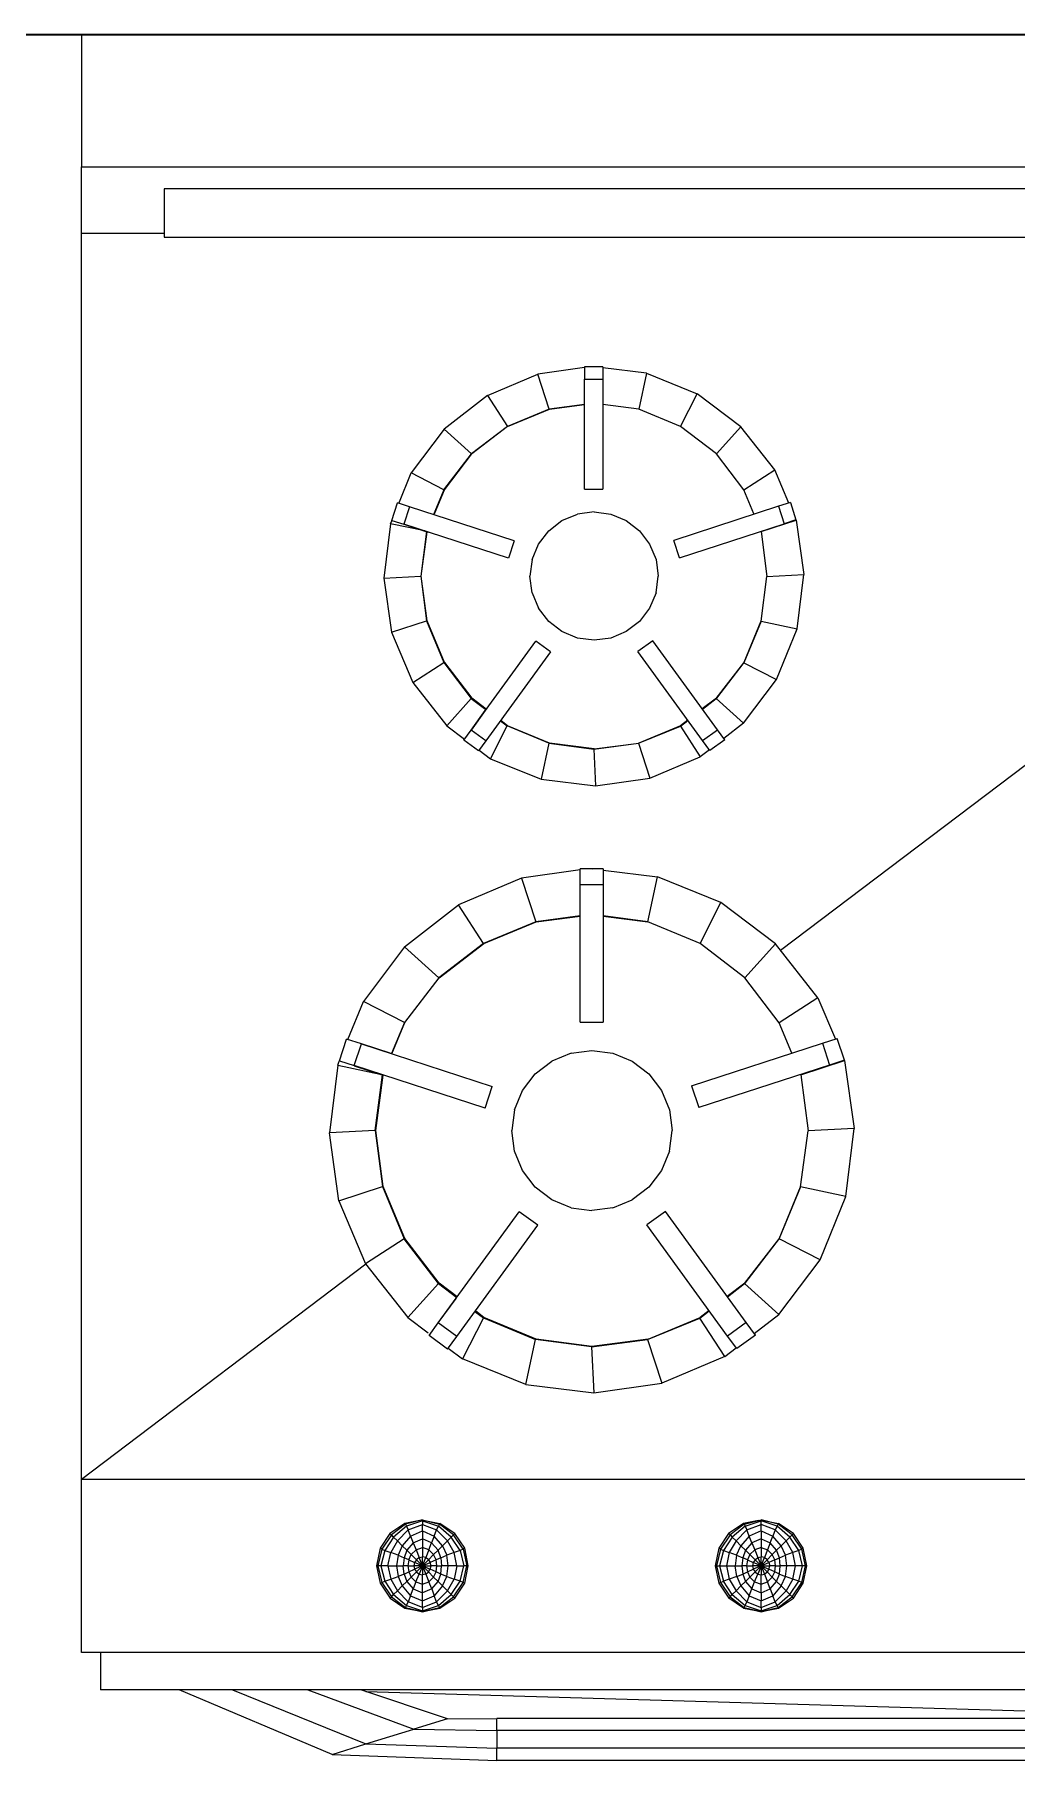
# Model space of a CAD drawing. Header units: metres. Extents: x -182 to 99, y 70 to 113.
# Drawn here: x -5.199 to -4.807, y 92.821 to 93.51 of the extents above; entities that cross this region are included whole.
import ezdxf

# ---------------------------------------------------------------- set-up
doc = ezdxf.new("R2010")
doc.units = ezdxf.units.M
doc.header["$LTSCALE"] = 0.01
for name, color, linetype, lineweight in [('A-EQPM', 6, 'Continuous', 9), ('A-WALL', 2, 'Continuous', 9), ('G-IMPT', 1, 'Continuous', 9)]:
    doc.layers.add(name, color=color, linetype=linetype, lineweight=lineweight)
doc.layers.get('0').off()
doc.layers.get('A-EQPM').off()

# ---------------------------------------------------------------- blocks, each defined once
blk = doc.blocks.new('Range14 - 11ZRNG14_dwg-397001-Nivel 4')
at = {"layer": 'G-IMPT'}
for p, q in [((0.05291, 0), (0.05291, 0.762)), ((0.05291, 0), (0.05291, 0.762)), ((0.57714, 0), (0.57714, 0.762)), ((0.57714, 0), (0.57714, 0.762)), ((0.57714, 0), (0.57714, 0.762)), ((0.57714, 0), (0.57714, 0.762)), ((0.57714, 0), (0.57714, 0.762)), ((0.64639, 0.762), (0.64639, 0)), ((0.66132, 0.75444), (0.66132, 0.00762)), ((0.06169, 0.72896), (0.06169, 0.03304)), ((0.08095, 0.03304), (0.08095, 0.72896)), ((0.67269, 0.59616), (0.67269, 0.16584)), ((0.6776, 0.59616), (0.6776, 0.16584)), ((0.68458, 0.59616), (0.68458, 0.16584)), ((0.68952, 0.59616), (0.68952, 0.16584)), ((0.36578, 0.27906), (0.23261, 0.45488)), ((0.36578, 0.27906), (0.23261, 0.45488)), ((0.66198, 0.1135), (0.66983, 0.38115)), ((0.40977, 0.30453), (0.40109, 0.30169)), ((0.40977, 0.30453), (0.41172, 0.29858)), ((0.40993, 0.30456), (0.43699, 0.3084)), ((0.41559, 0.28709), (0.40993, 0.30456)), ((0.46415, 0.30507), (0.43699, 0.3084)), ((0.43699, 0.3084), (0.43797, 0.29002)), ((0.46415, 0.30507), (0.46031, 0.28706)), ((0.48948, 0.2948), (0.46415, 0.30507)), ((0.38478, 0.29389), (0.40134, 0.30091)), ((0.40301, 0.29578), (0.40109, 0.30169)), ((0.40301, 0.29578), (0.41172, 0.29858)), ((0.41172, 0.29858), (0.42867, 0.24637)), ((0.38478, 0.29389), (0.36323, 0.27706)), ((0.38478, 0.29389), (0.39478, 0.2785)), ((0.41998, 0.24354), (0.40301, 0.29578)), ((0.41559, 0.28709), (0.43797, 0.29002)), ((0.46031, 0.28706), (0.43797, 0.29002)), ((0.48948, 0.2948), (0.48116, 0.27847)), ((0.51133, 0.27834), (0.48948, 0.2948)), ((0.18696, 0.28295), (0.19391, 0.2852)), ((0.18696, 0.28295), (0.18849, 0.27822)), ((0.19391, 0.2852), (0.19547, 0.28045)), ((0.19404, 0.28523), (0.21568, 0.28831)), ((0.19855, 0.27127), (0.19404, 0.28523)), ((0.23741, 0.28566), (0.21568, 0.28831)), ((0.21647, 0.27359), (0.21568, 0.28831)), ((0.23433, 0.27124), (0.23741, 0.28566)), ((0.25768, 0.27743), (0.23741, 0.28566)), ((0.40698, 0.28354), (0.39478, 0.2785)), ((0.46031, 0.28707), (0.48097, 0.27847)), ((0.48116, 0.27847), (0.46031, 0.28706)), ((0.59881, 0.28417), (0.59485, 0.27825)), ((0.59939, 0.28362), (0.59515, 0.27804)), ((0.60027, 0.28273), (0.59585, 0.27764)), ((0.60475, 0.28813), (0.59881, 0.28417)), ((0.59939, 0.28362), (0.59881, 0.28417)), ((0.60509, 0.28749), (0.59939, 0.28362)), ((0.59939, 0.28362), (0.60027, 0.28273)), ((0.60558, 0.2863), (0.60027, 0.28273)), ((0.60027, 0.28273), (0.6018, 0.28124)), ((0.60646, 0.28392), (0.6018, 0.28124)), ((0.61176, 0.28953), (0.60475, 0.28813)), ((0.60475, 0.28813), (0.60509, 0.28749)), ((0.61176, 0.28901), (0.60509, 0.28749)), ((0.60509, 0.28749), (0.60558, 0.2863)), ((0.61176, 0.28782), (0.60558, 0.2863)), ((0.60558, 0.2863), (0.60646, 0.28392)), ((0.61176, 0.28502), (0.60646, 0.28392)), ((0.60646, 0.28392), (0.60753, 0.281)), ((0.61874, 0.28813), (0.61176, 0.28953)), ((0.61176, 0.28901), (0.61176, 0.28953)), ((0.61844, 0.28749), (0.61176, 0.28901)), ((0.61176, 0.28901), (0.61176, 0.28782)), ((0.61795, 0.2863), (0.61176, 0.28782)), ((0.61176, 0.28782), (0.61176, 0.28502)), ((0.61704, 0.28392), (0.61176, 0.28502)), ((0.61176, 0.28502), (0.61176, 0.28157)), ((0.61704, 0.28392), (0.616, 0.28096)), ((0.61795, 0.2863), (0.61704, 0.28392)), ((0.61704, 0.28392), (0.62173, 0.28124)), ((0.61844, 0.28749), (0.61795, 0.2863)), ((0.62326, 0.28273), (0.61795, 0.2863)), ((0.61874, 0.28813), (0.61844, 0.28749)), ((0.62411, 0.28362), (0.61844, 0.28749)), ((0.62469, 0.2842), (0.61874, 0.28813)), ((0.62326, 0.28273), (0.62173, 0.28124)), ((0.62411, 0.28362), (0.62326, 0.28273)), ((0.62767, 0.27764), (0.62326, 0.28273)), ((0.62469, 0.2842), (0.62411, 0.28362)), ((0.62835, 0.27804), (0.62411, 0.28362)), ((0.62865, 0.27825), (0.62469, 0.2842)), ((0.17392, 0.2767), (0.15667, 0.26323)), ((0.18717, 0.28232), (0.17392, 0.2767)), ((0.1819, 0.26438), (0.17392, 0.2767)), ((0.18849, 0.27822), (0.19547, 0.28045)), ((0.18849, 0.27822), (0.20208, 0.2364)), ((0.20903, 0.23869), (0.19547, 0.28045)), ((0.251, 0.26435), (0.25768, 0.27743)), ((0.27514, 0.26426), (0.25768, 0.27743)), ((0.36323, 0.27706), (0.34677, 0.25521)), ((0.37685, 0.26478), (0.36323, 0.27706)), ((0.39478, 0.2785), (0.37685, 0.26478)), ((0.48097, 0.27847), (0.49884, 0.26478)), ((0.49902, 0.26469), (0.48116, 0.27847)), ((0.51133, 0.27834), (0.49902, 0.26469)), ((0.51899, 0.26853), (0.51133, 0.27834)), ((0.59515, 0.27804), (0.59342, 0.27127)), ((0.59367, 0.27228), (0.59485, 0.27825)), ((0.59585, 0.27764), (0.59381, 0.27127)), ((0.59515, 0.27804), (0.59485, 0.27825)), ((0.59515, 0.27804), (0.59585, 0.27764)), ((0.59741, 0.27691), (0.59518, 0.27124)), ((0.59585, 0.27764), (0.59741, 0.27691)), ((0.6018, 0.28124), (0.59741, 0.27691)), ((0.59741, 0.27691), (0.59985, 0.27597)), ((0.5978, 0.27124), (0.59985, 0.27597)), ((0.60372, 0.27929), (0.59985, 0.27597)), ((0.60256, 0.27493), (0.59985, 0.27597)), ((0.6018, 0.28124), (0.60372, 0.27929)), ((0.60555, 0.27749), (0.60256, 0.27493)), ((0.60753, 0.281), (0.60372, 0.27929)), ((0.60555, 0.27749), (0.60372, 0.27929)), ((0.6085, 0.27859), (0.60555, 0.27749)), ((0.60555, 0.27749), (0.60728, 0.27572)), ((0.60942, 0.27673), (0.60728, 0.27572)), ((0.61176, 0.28157), (0.60753, 0.281)), ((0.6085, 0.27859), (0.60753, 0.281)), ((0.61176, 0.27889), (0.6085, 0.27859)), ((0.60942, 0.27673), (0.6085, 0.27859)), ((0.61176, 0.27706), (0.60942, 0.27673)), ((0.60942, 0.27673), (0.61045, 0.27441)), ((0.616, 0.28096), (0.61176, 0.28157)), ((0.61176, 0.28157), (0.61176, 0.27889)), ((0.61503, 0.27859), (0.61176, 0.27889)), ((0.61176, 0.27706), (0.61176, 0.27889)), ((0.61411, 0.27673), (0.61176, 0.27706)), ((0.61176, 0.27706), (0.61176, 0.27472)), ((0.61411, 0.27673), (0.61307, 0.27441)), ((0.61503, 0.27859), (0.61411, 0.27673)), ((0.61624, 0.27572), (0.61411, 0.27673)), ((0.61503, 0.27859), (0.616, 0.28096)), ((0.61798, 0.27749), (0.61503, 0.27859)), ((0.61981, 0.27929), (0.616, 0.28096)), ((0.61798, 0.27749), (0.61624, 0.27572)), ((0.61981, 0.27929), (0.61798, 0.27749)), ((0.621, 0.27496), (0.61798, 0.27749)), ((0.61981, 0.27929), (0.62173, 0.28124)), ((0.61981, 0.27929), (0.62371, 0.276)), ((0.621, 0.27496), (0.62371, 0.276)), ((0.62615, 0.27694), (0.62173, 0.28124)), ((0.62615, 0.27694), (0.62371, 0.276)), ((0.62572, 0.27124), (0.62371, 0.276)), ((0.62767, 0.27764), (0.62615, 0.27694)), ((0.62835, 0.27124), (0.62615, 0.27694)), ((0.62835, 0.27804), (0.62767, 0.27764)), ((0.62972, 0.27127), (0.62767, 0.27764)), ((0.62835, 0.27804), (0.62865, 0.27825)), ((0.63011, 0.27127), (0.62835, 0.27804)), ((0.63005, 0.27127), (0.62835, 0.27804)), ((0.63005, 0.27127), (0.62865, 0.27825)), ((0.19855, 0.27127), (0.21647, 0.27359)), ((0.23433, 0.27124), (0.21647, 0.27359)), ((0.23433, 0.27124), (0.251, 0.26435)), ((0.23433, 0.27123), (0.25085, 0.26435)), ((0.51962, 0.26899), (0.51456, 0.26533)), ((0.51962, 0.26899), (0.52499, 0.26158)), ((0.59515, 0.26447), (0.59342, 0.27127)), ((0.59342, 0.27127), (0.59381, 0.27127)), ((0.59368, 0.27026), (0.59485, 0.26426)), ((0.59585, 0.26487), (0.59381, 0.27127)), ((0.59518, 0.27124), (0.59381, 0.27127)), ((0.5978, 0.27124), (0.59518, 0.27124)), ((0.59741, 0.2656), (0.59518, 0.27124)), ((0.5978, 0.27124), (0.601, 0.27127)), ((0.5978, 0.27124), (0.59985, 0.26655)), ((0.601, 0.27127), (0.60256, 0.27493)), ((0.601, 0.27127), (0.60448, 0.27127)), ((0.601, 0.27127), (0.60256, 0.26758)), ((0.60256, 0.27493), (0.60539, 0.2738)), ((0.60448, 0.27127), (0.60539, 0.2738)), ((0.60448, 0.27127), (0.60539, 0.26871)), ((0.60448, 0.27127), (0.60811, 0.27127)), ((0.60728, 0.27572), (0.60539, 0.2738)), ((0.60539, 0.2738), (0.60847, 0.27258)), ((0.60539, 0.26871), (0.60847, 0.26993)), ((0.60728, 0.27572), (0.60936, 0.27365)), ((0.60847, 0.27258), (0.60811, 0.27127)), ((0.60847, 0.26993), (0.60811, 0.27127)), ((0.61176, 0.27127), (0.60811, 0.27127)), ((0.60936, 0.27365), (0.60847, 0.27258)), ((0.61176, 0.27127), (0.60847, 0.27258)), ((0.60847, 0.26993), (0.61176, 0.27127)), ((0.60936, 0.26886), (0.60847, 0.26993)), ((0.61045, 0.27441), (0.60936, 0.27365)), ((0.61176, 0.27127), (0.60936, 0.27365)), ((0.60936, 0.26886), (0.61176, 0.27127)), ((0.61045, 0.27441), (0.61176, 0.27472)), ((0.61176, 0.27127), (0.61045, 0.27441)), ((0.61176, 0.27127), (0.61045, 0.2681)), ((0.61176, 0.27127), (0.61176, 0.27472)), ((0.61307, 0.27441), (0.61176, 0.27472)), ((0.61176, 0.27127), (0.61307, 0.27441)), ((0.61176, 0.27127), (0.61417, 0.27365)), ((0.61176, 0.27127), (0.61506, 0.27258)), ((0.61176, 0.27127), (0.61176, 0.2678)), ((0.61176, 0.27127), (0.61307, 0.2681)), ((0.61176, 0.27127), (0.61417, 0.26886)), ((0.61176, 0.27127), (0.61506, 0.26993)), ((0.61176, 0.27127), (0.61542, 0.27127)), ((0.61307, 0.27441), (0.61417, 0.27365)), ((0.61624, 0.27572), (0.61417, 0.27365)), ((0.61506, 0.27258), (0.61417, 0.27365)), ((0.61417, 0.26886), (0.61506, 0.26993)), ((0.61506, 0.27258), (0.61816, 0.27383)), ((0.61542, 0.27127), (0.61506, 0.27258)), ((0.61506, 0.26993), (0.61542, 0.27127)), ((0.61816, 0.26868), (0.61506, 0.26993)), ((0.61905, 0.27127), (0.61542, 0.27127)), ((0.61816, 0.27383), (0.61624, 0.27572)), ((0.621, 0.27496), (0.61816, 0.27383)), ((0.61905, 0.27127), (0.61816, 0.27383)), ((0.61816, 0.26868), (0.61905, 0.27127)), ((0.62252, 0.27127), (0.61905, 0.27127)), ((0.62252, 0.27127), (0.621, 0.27496)), ((0.621, 0.26755), (0.62252, 0.27127)), ((0.62252, 0.27127), (0.62572, 0.27124)), ((0.62371, 0.26652), (0.62572, 0.27124)), ((0.62835, 0.27124), (0.62572, 0.27124)), ((0.62615, 0.26557), (0.62835, 0.27124)), ((0.62767, 0.26487), (0.62972, 0.27127)), ((0.62835, 0.27124), (0.62972, 0.27127)), ((0.62838, 0.26451), (0.63011, 0.27127)), ((0.62838, 0.26451), (0.63005, 0.27127)), ((0.62865, 0.26429), (0.63005, 0.27127)), ((0.63011, 0.27127), (0.62972, 0.27127)), ((0.63011, 0.27127), (0.63005, 0.27127)), ((0.15667, 0.26323), (0.1435, 0.24576)), ((0.15667, 0.26323), (0.16758, 0.25341)), ((0.1819, 0.26438), (0.16758, 0.25341)), ((0.1915, 0.26835), (0.1819, 0.26438)), ((0.25085, 0.26435), (0.26515, 0.25341)), ((0.2653, 0.25335), (0.251, 0.26435)), ((0.27514, 0.26426), (0.2653, 0.25335)), ((0.27514, 0.26426), (0.28128, 0.2564)), ((0.37685, 0.26478), (0.36314, 0.24689)), ((0.51456, 0.26533), (0.47015, 0.23305)), ((0.49884, 0.26478), (0.50419, 0.25779)), ((0.50428, 0.25785), (0.49902, 0.26469)), ((0.51456, 0.26533), (0.51996, 0.25792)), ((0.59515, 0.26447), (0.59485, 0.26426)), ((0.59485, 0.26426), (0.59884, 0.25832)), ((0.59515, 0.26447), (0.59585, 0.26487)), ((0.59515, 0.26447), (0.59942, 0.2589)), ((0.59585, 0.26487), (0.59741, 0.2656)), ((0.59585, 0.26487), (0.60027, 0.25978)), ((0.59985, 0.26655), (0.59741, 0.2656)), ((0.59741, 0.2656), (0.6018, 0.26127)), ((0.60256, 0.26758), (0.59985, 0.26655)), ((0.59985, 0.26655), (0.60372, 0.26323)), ((0.6018, 0.26127), (0.60372, 0.26323)), ((0.60256, 0.26758), (0.60539, 0.26871)), ((0.60256, 0.26758), (0.60555, 0.26502)), ((0.60372, 0.26323), (0.60555, 0.26502)), ((0.60753, 0.26152), (0.60372, 0.26323)), ((0.60728, 0.26679), (0.60539, 0.26871)), ((0.60728, 0.26679), (0.60555, 0.26502)), ((0.60555, 0.26502), (0.6085, 0.26393)), ((0.60728, 0.26679), (0.60936, 0.26886)), ((0.60728, 0.26679), (0.60942, 0.26579)), ((0.60753, 0.26152), (0.6085, 0.26393)), ((0.60942, 0.26579), (0.6085, 0.26393)), ((0.6085, 0.26393), (0.61176, 0.26362)), ((0.60936, 0.26886), (0.61045, 0.2681)), ((0.60942, 0.26579), (0.61045, 0.2681)), ((0.60942, 0.26579), (0.61176, 0.26545)), ((0.61045, 0.2681), (0.61176, 0.2678)), ((0.61176, 0.2678), (0.61307, 0.2681)), ((0.61176, 0.26545), (0.61176, 0.2678)), ((0.61176, 0.26545), (0.61411, 0.26579)), ((0.61176, 0.26545), (0.61176, 0.26362)), ((0.61176, 0.26362), (0.61503, 0.26393)), ((0.61176, 0.26094), (0.61176, 0.26362)), ((0.61307, 0.2681), (0.61417, 0.26886)), ((0.61411, 0.26579), (0.61307, 0.2681)), ((0.61411, 0.26579), (0.61624, 0.26679)), ((0.61503, 0.26393), (0.61411, 0.26579)), ((0.61624, 0.26679), (0.61417, 0.26886)), ((0.61503, 0.26393), (0.61798, 0.26502)), ((0.616, 0.26155), (0.61503, 0.26393)), ((0.616, 0.26155), (0.61981, 0.26323)), ((0.61624, 0.26679), (0.61816, 0.26868)), ((0.61624, 0.26679), (0.61798, 0.26502)), ((0.61798, 0.26502), (0.621, 0.26755)), ((0.61981, 0.26323), (0.61798, 0.26502)), ((0.621, 0.26755), (0.61816, 0.26868)), ((0.61981, 0.26323), (0.62371, 0.26652)), ((0.61981, 0.26323), (0.62173, 0.26127)), ((0.62371, 0.26652), (0.621, 0.26755)), ((0.62173, 0.26127), (0.62615, 0.26557)), ((0.62326, 0.25978), (0.62767, 0.26487)), ((0.62371, 0.26652), (0.62615, 0.26557)), ((0.62414, 0.2589), (0.62838, 0.26451)), ((0.62865, 0.26429), (0.62472, 0.25835)), ((0.62767, 0.26487), (0.62615, 0.26557)), ((0.62838, 0.26451), (0.62767, 0.26487)), ((0.62865, 0.26429), (0.62838, 0.26451)), ((0.28179, 0.25676), (0.27773, 0.25384)), ((0.28179, 0.25676), (0.28609, 0.25085)), ((0.34677, 0.25521), (0.33653, 0.22988)), ((0.36314, 0.24689), (0.34677, 0.25521)), ((0.51996, 0.25792), (0.47552, 0.22564)), ((0.52816, 0.25679), (0.51277, 0.24683)), ((0.52499, 0.26158), (0.51996, 0.25792)), ((0.52816, 0.25679), (0.52463, 0.26132)), ((0.52816, 0.25679), (0.53883, 0.23162)), ((0.59942, 0.2589), (0.59884, 0.25832)), ((0.59884, 0.25832), (0.60475, 0.25436)), ((0.59942, 0.2589), (0.60027, 0.25978)), ((0.59942, 0.2589), (0.60509, 0.25503)), ((0.6018, 0.26127), (0.60027, 0.25978)), ((0.60027, 0.25978), (0.60558, 0.25621)), ((0.6018, 0.26127), (0.60646, 0.25859)), ((0.60509, 0.25503), (0.60558, 0.25621)), ((0.60558, 0.25621), (0.60646, 0.25859)), ((0.60558, 0.25621), (0.61176, 0.25469)), ((0.60753, 0.26152), (0.60646, 0.25859)), ((0.60646, 0.25859), (0.61176, 0.2575)), ((0.60753, 0.26152), (0.61176, 0.26094)), ((0.616, 0.26155), (0.61176, 0.26094)), ((0.61176, 0.2575), (0.61176, 0.26094)), ((0.61176, 0.2575), (0.61704, 0.25859)), ((0.61176, 0.25469), (0.61176, 0.2575)), ((0.61176, 0.25469), (0.61795, 0.25621)), ((0.616, 0.26155), (0.61704, 0.25859)), ((0.61704, 0.25859), (0.62173, 0.26127)), ((0.61704, 0.25859), (0.61795, 0.25621)), ((0.62326, 0.25978), (0.61795, 0.25621)), ((0.61844, 0.25503), (0.61795, 0.25621)), ((0.61844, 0.25503), (0.62414, 0.2589)), ((0.61874, 0.25439), (0.62472, 0.25835)), ((0.62326, 0.25978), (0.62173, 0.26127)), ((0.62414, 0.2589), (0.62326, 0.25978)), ((0.62414, 0.2589), (0.62472, 0.25835)), ((0.16758, 0.25341), (0.15661, 0.23909)), ((0.27773, 0.25384), (0.24219, 0.22802)), ((0.26515, 0.25341), (0.26944, 0.24781)), ((0.26952, 0.24787), (0.2653, 0.25335)), ((0.28206, 0.24792), (0.27773, 0.25384)), ((0.28609, 0.25085), (0.28206, 0.24792)), ((0.28579, 0.25063), (0.28862, 0.24701)), ((0.50977, 0.25052), (0.51255, 0.24689)), ((0.51277, 0.24683), (0.50987, 0.25059)), ((0.60509, 0.25503), (0.60475, 0.25436)), ((0.60475, 0.25436), (0.61176, 0.25298)), ((0.60509, 0.25503), (0.61176, 0.2535)), ((0.61176, 0.2535), (0.61844, 0.25503)), ((0.61176, 0.2535), (0.61176, 0.25469)), ((0.61176, 0.25298), (0.61874, 0.25439)), ((0.61176, 0.2535), (0.61176, 0.25298)), ((0.61844, 0.25503), (0.61874, 0.25439)), ((0.1353, 0.22549), (0.1435, 0.24576)), ((0.15661, 0.23909), (0.1435, 0.24576)), ((0.28206, 0.24792), (0.24649, 0.22211)), ((0.27389, 0.24199), (0.27612, 0.23909)), ((0.2763, 0.23905), (0.27399, 0.24206)), ((0.2763, 0.23905), (0.28862, 0.24701)), ((0.29715, 0.22689), (0.28862, 0.24701)), ((0.36314, 0.24689), (0.35448, 0.22604)), ((0.41998, 0.24354), (0.42867, 0.24637)), ((0.52118, 0.22613), (0.51255, 0.24689)), ((0.52136, 0.22595), (0.51277, 0.24683)), ((0.15661, 0.23909), (0.14966, 0.22241)), ((0.20903, 0.23869), (0.20208, 0.2364)), ((0.27612, 0.23909), (0.28304, 0.2225)), ((0.28316, 0.22235), (0.2763, 0.23905)), ((0.42184, 0.2315), (0.42959, 0.23467)), ((0.42959, 0.23467), (0.43785, 0.23576)), ((0.44614, 0.23467), (0.43785, 0.23576)), ((0.44614, 0.23467), (0.45385, 0.2315)), ((0.20355, 0.22677), (0.20976, 0.22933)), ((0.20976, 0.22933), (0.21635, 0.23018)), ((0.22299, 0.22933), (0.21635, 0.23018)), ((0.22299, 0.22933), (0.22915, 0.22677)), ((0.24219, 0.22802), (0.24649, 0.22211)), ((0.33388, 0.20821), (0.33653, 0.22988)), ((0.35448, 0.22604), (0.33653, 0.22988)), ((0.41523, 0.22641), (0.42184, 0.2315)), ((0.45385, 0.2315), (0.46049, 0.22641)), ((0.47015, 0.23305), (0.47552, 0.22564)), ((0.52136, 0.22595), (0.53883, 0.23162)), ((0.54264, 0.20455), (0.53883, 0.23162)), ((0.1353, 0.22549), (0.13318, 0.20815)), ((0.1353, 0.22549), (0.14966, 0.22241)), ((0.14966, 0.22241), (0.14778, 0.20815)), ((0.19419, 0.21741), (0.19827, 0.22272)), ((0.19827, 0.22272), (0.20355, 0.22677)), ((0.22915, 0.22677), (0.23448, 0.22272)), ((0.23448, 0.22272), (0.23854, 0.21741)), ((0.28535, 0.20458), (0.28304, 0.2225)), ((0.28316, 0.22235), (0.29715, 0.22689)), ((0.28551, 0.20446), (0.28316, 0.22235)), ((0.3002, 0.20522), (0.29715, 0.22689)), ((0.35448, 0.22604), (0.35212, 0.20821)), ((0.35217, 0.20821), (0.35453, 0.22604)), ((0.41014, 0.21979), (0.41523, 0.22641)), ((0.46049, 0.22641), (0.46558, 0.21979)), ((0.52118, 0.22613), (0.5241, 0.20376)), ((0.52429, 0.20361), (0.52136, 0.22595)), ((0.19163, 0.21123), (0.19419, 0.21741)), ((0.23854, 0.21741), (0.2411, 0.21123)), ((0.40694, 0.21205), (0.41014, 0.21979)), ((0.46878, 0.21205), (0.46558, 0.21979)), ((0.13277, 0.20815), (0.13277, 0.20083)), ((0.13277, 0.20815), (0.13774, 0.20815)), ((0.13774, 0.20815), (0.18169, 0.20815)), ((0.13774, 0.20083), (0.13774, 0.20815)), ((0.18169, 0.20083), (0.18169, 0.20815)), ((0.19074, 0.20458), (0.19163, 0.21123)), ((0.2411, 0.21123), (0.24195, 0.20458)), ((0.33336, 0.20821), (0.33958, 0.20821)), ((0.33336, 0.20821), (0.33336, 0.19906)), ((0.33958, 0.20821), (0.3945, 0.20821)), ((0.33958, 0.19906), (0.33958, 0.20821)), ((0.3945, 0.19906), (0.3945, 0.20821)), ((0.40584, 0.20376), (0.40694, 0.21205)), ((0.46878, 0.21205), (0.46985, 0.20376)), ((0.13277, 0.20083), (0.13774, 0.20083)), ((0.13306, 0.20083), (0.13567, 0.18212)), ((0.18169, 0.20083), (0.13774, 0.20083)), ((0.1478, 0.20083), (0.14966, 0.18666)), ((0.14972, 0.18675), (0.14784, 0.20083)), ((0.19074, 0.20458), (0.19163, 0.198)), ((0.24195, 0.20458), (0.2411, 0.198)), ((0.28535, 0.20458), (0.28304, 0.18675)), ((0.28316, 0.18657), (0.28551, 0.20446)), ((0.28551, 0.20446), (0.3002, 0.20522)), ((0.29755, 0.18352), (0.3002, 0.20522)), ((0.33321, 0.20272), (0.33336, 0.20397)), ((0.40694, 0.1955), (0.40584, 0.20376)), ((0.46878, 0.1955), (0.46985, 0.20376)), ((0.5241, 0.20376), (0.52118, 0.18145)), ((0.52429, 0.20361), (0.52133, 0.18123)), ((0.52429, 0.20361), (0.54264, 0.20455)), ((0.53931, 0.17742), (0.54264, 0.20455)), ((0.19419, 0.19178), (0.19163, 0.198)), ((0.2411, 0.198), (0.23854, 0.19178)), ((0.33958, 0.19906), (0.33336, 0.19906)), ((0.33372, 0.19906), (0.33699, 0.17566)), ((0.3945, 0.19906), (0.33958, 0.19906)), ((0.35213, 0.19906), (0.35445, 0.18136)), ((0.35454, 0.18145), (0.35221, 0.19906)), ((0.40694, 0.1955), (0.41014, 0.18776)), ((0.46878, 0.1955), (0.46558, 0.18776)), ((0.14966, 0.18666), (0.13567, 0.18212)), ((0.14966, 0.18666), (0.15655, 0.16999)), ((0.15661, 0.17008), (0.14972, 0.18675)), ((0.19827, 0.18651), (0.19419, 0.19178)), ((0.20355, 0.18242), (0.19827, 0.18651)), ((0.23448, 0.18651), (0.22915, 0.18242)), ((0.23854, 0.19178), (0.23448, 0.18651)), ((0.24661, 0.18727), (0.24232, 0.18136)), ((0.24661, 0.18727), (0.28218, 0.16142)), ((0.28304, 0.18675), (0.27612, 0.17008)), ((0.28316, 0.18657), (0.27624, 0.16996)), ((0.28316, 0.18657), (0.29755, 0.18352)), ((0.41523, 0.18114), (0.41014, 0.18776)), ((0.46558, 0.18776), (0.46049, 0.18114)), ((0.14423, 0.162), (0.13567, 0.18212)), ((0.20976, 0.17986), (0.20355, 0.18242)), ((0.20976, 0.17986), (0.21635, 0.17898)), ((0.22299, 0.17986), (0.21635, 0.17898)), ((0.22299, 0.17986), (0.22915, 0.18242)), ((0.27786, 0.15554), (0.24232, 0.18136)), ((0.28935, 0.16325), (0.29755, 0.18352)), ((0.33699, 0.17566), (0.35445, 0.18136)), ((0.35445, 0.18136), (0.36308, 0.16051)), ((0.36314, 0.16063), (0.35454, 0.18145)), ((0.42184, 0.17605), (0.41523, 0.18114)), ((0.46049, 0.18114), (0.45385, 0.17605)), ((0.47567, 0.18209), (0.47031, 0.17471)), ((0.52011, 0.14981), (0.47567, 0.18209)), ((0.52118, 0.18145), (0.51255, 0.16063)), ((0.5127, 0.16045), (0.52133, 0.18123)), ((0.53931, 0.17742), (0.52133, 0.18123)), ((0.20227, 0.17273), (0.18867, 0.13094)), ((0.20227, 0.17273), (0.20921, 0.17047)), ((0.33699, 0.17566), (0.34769, 0.15051)), ((0.42959, 0.17285), (0.42184, 0.17605)), ((0.42959, 0.17285), (0.43785, 0.17175)), ((0.44614, 0.17285), (0.43785, 0.17175)), ((0.45385, 0.17605), (0.44614, 0.17285)), ((0.51472, 0.14243), (0.47031, 0.17471)), ((0.53931, 0.17742), (0.52907, 0.15206)), ((0.14423, 0.162), (0.15655, 0.16999)), ((0.15655, 0.16999), (0.16752, 0.15566)), ((0.15661, 0.17008), (0.16758, 0.15581)), ((0.20921, 0.17047), (0.19562, 0.12869)), ((0.27612, 0.17008), (0.27402, 0.16735)), ((0.27417, 0.16725), (0.27624, 0.16996)), ((0.28935, 0.16325), (0.27624, 0.16996)), ((0.67285, 0.14615), (0.67269, 0.16584)), ((0.6776, 0.16584), (0.67269, 0.16584)), ((0.67702, 0.13262), (0.6776, 0.16584)), ((0.6776, 0.16584), (0.68458, 0.16584)), ((0.68293, 0.11351), (0.68458, 0.16584)), ((0.68952, 0.16584), (0.68458, 0.16584)), ((0.68711, 0.1), (0.68952, 0.16584)), ((0.14423, 0.162), (0.1577, 0.14475)), ((0.26955, 0.16154), (0.26515, 0.15581)), ((0.26524, 0.1556), (0.26971, 0.16143)), ((0.27005, 0.16118), (0.27786, 0.15552)), ((0.27786, 0.15552), (0.27005, 0.16118)), ((0.27786, 0.15554), (0.27005, 0.16118)), ((0.28218, 0.16142), (0.27786, 0.15554)), ((0.28218, 0.16142), (0.28621, 0.1585)), ((0.28592, 0.15871), (0.28935, 0.16325)), ((0.36308, 0.16051), (0.34769, 0.15051)), ((0.36308, 0.16051), (0.37679, 0.14259)), ((0.37685, 0.14277), (0.36314, 0.16063)), ((0.40325, 0.11171), (0.42023, 0.16392)), ((0.42891, 0.16112), (0.41194, 0.10887)), ((0.42891, 0.16112), (0.42023, 0.16392)), ((0.51255, 0.16063), (0.50992, 0.15721)), ((0.51011, 0.15707), (0.5127, 0.16045)), ((0.5127, 0.16045), (0.52907, 0.15206)), ((0.1577, 0.14475), (0.16752, 0.15566)), ((0.18184, 0.14469), (0.16752, 0.15566)), ((0.18184, 0.14484), (0.16758, 0.15581)), ((0.25085, 0.14484), (0.26515, 0.15581)), ((0.25094, 0.14463), (0.26524, 0.1556)), ((0.27618, 0.14579), (0.26524, 0.1556)), ((0.27618, 0.14579), (0.28152, 0.15287)), ((0.28191, 0.15258), (0.27786, 0.15554)), ((0.28621, 0.1585), (0.28191, 0.15258)), ((0.5248, 0.1464), (0.52907, 0.15206)), ((0.60475, 0.15295), (0.59881, 0.14899)), ((0.60509, 0.15231), (0.59939, 0.14844)), ((0.61176, 0.15435), (0.60475, 0.15295)), ((0.60475, 0.15295), (0.60509, 0.15231)), ((0.60509, 0.15231), (0.61176, 0.15383)), ((0.60509, 0.15231), (0.60558, 0.15112)), ((0.60558, 0.15112), (0.61176, 0.15264)), ((0.61874, 0.15295), (0.61176, 0.15435)), ((0.61176, 0.15435), (0.61176, 0.15383)), ((0.61844, 0.15231), (0.61176, 0.15383)), ((0.61176, 0.15383), (0.61176, 0.15264)), ((0.61795, 0.15112), (0.61176, 0.15264)), ((0.61176, 0.14984), (0.61176, 0.15264)), ((0.61844, 0.15231), (0.61795, 0.15112)), ((0.61874, 0.15295), (0.61844, 0.15231)), ((0.62411, 0.14844), (0.61844, 0.15231)), ((0.62469, 0.14902), (0.61874, 0.15295)), ((0.1915, 0.14085), (0.18184, 0.14484)), ((0.25085, 0.14484), (0.23424, 0.13795)), ((0.25893, 0.13231), (0.27618, 0.14579)), ((0.36451, 0.12896), (0.34769, 0.15051)), ((0.50435, 0.14995), (0.49884, 0.14277)), ((0.49896, 0.14252), (0.50454, 0.14981)), ((0.51472, 0.14243), (0.50496, 0.1495)), ((0.52011, 0.14981), (0.51472, 0.14243)), ((0.52514, 0.14615), (0.51978, 0.13874)), ((0.52514, 0.14615), (0.52011, 0.14981)), ((0.59881, 0.14899), (0.59485, 0.14307)), ((0.59939, 0.14844), (0.59515, 0.14286)), ((0.60027, 0.14755), (0.59585, 0.14246)), ((0.6018, 0.14606), (0.59741, 0.14173)), ((0.59881, 0.14899), (0.59939, 0.14844)), ((0.60027, 0.14755), (0.59939, 0.14844)), ((0.60558, 0.15112), (0.60027, 0.14755)), ((0.60027, 0.14755), (0.6018, 0.14606)), ((0.60646, 0.14874), (0.6018, 0.14606)), ((0.60372, 0.14411), (0.6018, 0.14606)), ((0.60372, 0.14411), (0.60753, 0.14582)), ((0.60558, 0.15112), (0.60646, 0.14874)), ((0.61176, 0.14984), (0.60646, 0.14874)), ((0.60646, 0.14874), (0.60753, 0.14582)), ((0.61176, 0.1464), (0.60753, 0.14582)), ((0.6085, 0.14341), (0.60753, 0.14582)), ((0.61176, 0.14984), (0.61704, 0.14874)), ((0.61176, 0.14984), (0.61176, 0.1464)), ((0.616, 0.14579), (0.61176, 0.1464)), ((0.61176, 0.1464), (0.61176, 0.14371)), ((0.616, 0.14579), (0.61503, 0.14341)), ((0.616, 0.14579), (0.61704, 0.14874)), ((0.61981, 0.14411), (0.616, 0.14579)), ((0.61795, 0.15112), (0.61704, 0.14874)), ((0.62173, 0.14606), (0.61704, 0.14874)), ((0.62326, 0.14755), (0.61795, 0.15112)), ((0.61981, 0.14411), (0.62173, 0.14606)), ((0.62173, 0.14606), (0.62326, 0.14755)), ((0.62615, 0.14176), (0.62173, 0.14606)), ((0.62411, 0.14844), (0.62326, 0.14755)), ((0.62767, 0.14246), (0.62326, 0.14755)), ((0.62411, 0.14844), (0.62469, 0.14902)), ((0.62835, 0.14286), (0.62411, 0.14844)), ((0.62865, 0.14307), (0.62469, 0.14902)), ((0.67285, 0.14615), (0.66132, 0.11153)), ((0.67285, 0.14615), (0.67702, 0.13262)), ((0.1577, 0.14475), (0.17514, 0.13158)), ((0.18184, 0.14469), (0.17514, 0.13158)), ((0.18184, 0.14469), (0.1915, 0.14068)), ((0.1988, 0.13837), (0.19864, 0.13786)), ((0.19864, 0.13786), (0.1988, 0.13837)), ((0.21635, 0.13558), (0.19865, 0.13794)), ((0.23424, 0.13795), (0.21635, 0.13558)), ((0.23427, 0.13774), (0.25094, 0.14463)), ((0.25893, 0.13231), (0.25094, 0.14463)), ((0.36451, 0.12896), (0.37679, 0.14259)), ((0.37679, 0.14259), (0.39469, 0.12887)), ((0.39472, 0.12905), (0.37685, 0.14277)), ((0.49884, 0.14277), (0.48097, 0.12905)), ((0.49896, 0.14252), (0.48107, 0.12881)), ((0.49896, 0.14252), (0.51261, 0.13024)), ((0.51261, 0.13024), (0.51874, 0.13837)), ((0.51978, 0.13874), (0.51472, 0.14243)), ((0.59342, 0.13609), (0.59515, 0.14286)), ((0.59367, 0.13711), (0.59485, 0.14307)), ((0.59381, 0.13609), (0.59585, 0.14246)), ((0.59515, 0.14286), (0.59485, 0.14307)), ((0.59515, 0.14286), (0.59585, 0.14246)), ((0.59518, 0.13609), (0.59741, 0.14173)), ((0.59741, 0.14173), (0.59585, 0.14246)), ((0.59985, 0.14079), (0.59741, 0.14173)), ((0.5978, 0.13606), (0.59985, 0.14079)), ((0.60372, 0.14411), (0.59985, 0.14079)), ((0.59985, 0.14079), (0.60256, 0.13975)), ((0.60256, 0.13975), (0.601, 0.13609)), ((0.60555, 0.14231), (0.60256, 0.13975)), ((0.60539, 0.13862), (0.60256, 0.13975)), ((0.60372, 0.14411), (0.60555, 0.14231)), ((0.60539, 0.13862), (0.60448, 0.13609)), ((0.60728, 0.14054), (0.60539, 0.13862)), ((0.60539, 0.13862), (0.60847, 0.1374)), ((0.6085, 0.14341), (0.60555, 0.14231)), ((0.60728, 0.14054), (0.60555, 0.14231)), ((0.60942, 0.14155), (0.60728, 0.14054)), ((0.60936, 0.13847), (0.60728, 0.14054)), ((0.60936, 0.13847), (0.60847, 0.1374)), ((0.6085, 0.14341), (0.61176, 0.14371)), ((0.6085, 0.14341), (0.60942, 0.14155)), ((0.60936, 0.13847), (0.61045, 0.13923)), ((0.61176, 0.13609), (0.60936, 0.13847)), ((0.61176, 0.14188), (0.60942, 0.14155)), ((0.60942, 0.14155), (0.61045, 0.13923)), ((0.61176, 0.13954), (0.61045, 0.13923)), ((0.61176, 0.13609), (0.61045, 0.13923)), ((0.61503, 0.14341), (0.61176, 0.14371)), ((0.61176, 0.14188), (0.61176, 0.14371)), ((0.61411, 0.14155), (0.61176, 0.14188)), ((0.61176, 0.14188), (0.61176, 0.13954)), ((0.61176, 0.13609), (0.61176, 0.13954)), ((0.61307, 0.13923), (0.61176, 0.13954)), ((0.61176, 0.13609), (0.61307, 0.13923)), ((0.61176, 0.13609), (0.61417, 0.13847)), ((0.61411, 0.14155), (0.61307, 0.13923)), ((0.61417, 0.13847), (0.61307, 0.13923)), ((0.61503, 0.14341), (0.61411, 0.14155)), ((0.61624, 0.14054), (0.61411, 0.14155)), ((0.61624, 0.14054), (0.61417, 0.13847)), ((0.61506, 0.1374), (0.61417, 0.13847)), ((0.61798, 0.14231), (0.61503, 0.14341)), ((0.61506, 0.1374), (0.61816, 0.13865)), ((0.61624, 0.14054), (0.61798, 0.14231)), ((0.61624, 0.14054), (0.61816, 0.13865)), ((0.61981, 0.14411), (0.61798, 0.14231)), ((0.621, 0.13978), (0.61798, 0.14231)), ((0.621, 0.13978), (0.61816, 0.13865)), ((0.61905, 0.13609), (0.61816, 0.13865)), ((0.61981, 0.14411), (0.62371, 0.14082)), ((0.621, 0.13978), (0.62371, 0.14082)), ((0.621, 0.13978), (0.62252, 0.13609)), ((0.62615, 0.14176), (0.62371, 0.14082)), ((0.62572, 0.13606), (0.62371, 0.14082)), ((0.62767, 0.14246), (0.62615, 0.14176)), ((0.62835, 0.13609), (0.62615, 0.14176)), ((0.62767, 0.14246), (0.62835, 0.14286)), ((0.62972, 0.13609), (0.62767, 0.14246)), ((0.62835, 0.14286), (0.62865, 0.14307)), ((0.63005, 0.13609), (0.62835, 0.14286)), ((0.63011, 0.13609), (0.62835, 0.14286)), ((0.63005, 0.13609), (0.62865, 0.14307)), ((0.1873, 0.12667), (0.17514, 0.13158)), ((0.19832, 0.13698), (0.19544, 0.12338)), ((0.19864, 0.13786), (0.19562, 0.12869)), ((0.19565, 0.12869), (0.19864, 0.13786)), ((0.19565, 0.12869), (0.19864, 0.13786)), ((0.19857, 0.13776), (0.21638, 0.13539)), ((0.21638, 0.13539), (0.23427, 0.13774)), ((0.21714, 0.12073), (0.21638, 0.13539)), ((0.23878, 0.12375), (0.23427, 0.13774)), ((0.23878, 0.12375), (0.25893, 0.13231)), ((0.59342, 0.13609), (0.59515, 0.1293)), ((0.59342, 0.13609), (0.59381, 0.13609)), ((0.59368, 0.13508), (0.59485, 0.12908)), ((0.59381, 0.13609), (0.59585, 0.12969)), ((0.59381, 0.13609), (0.59518, 0.13609)), ((0.5978, 0.13606), (0.59518, 0.13609)), ((0.59741, 0.13042), (0.59518, 0.13609)), ((0.59985, 0.13137), (0.59741, 0.13042)), ((0.5978, 0.13606), (0.601, 0.13609)), ((0.59985, 0.13137), (0.5978, 0.13606)), ((0.59985, 0.13137), (0.60256, 0.13241)), ((0.59985, 0.13137), (0.60372, 0.12805)), ((0.60256, 0.13241), (0.601, 0.13609)), ((0.601, 0.13609), (0.60448, 0.13609)), ((0.60256, 0.13241), (0.60539, 0.13353)), ((0.60256, 0.13241), (0.60555, 0.12984)), ((0.60539, 0.13353), (0.60448, 0.13609)), ((0.60448, 0.13609), (0.60811, 0.13609)), ((0.60539, 0.13353), (0.60847, 0.13475)), ((0.60539, 0.13353), (0.60728, 0.13161)), ((0.60555, 0.12984), (0.60728, 0.13161)), ((0.60936, 0.13369), (0.60728, 0.13161)), ((0.60942, 0.13061), (0.60728, 0.13161)), ((0.60847, 0.1374), (0.60811, 0.13609)), ((0.61176, 0.13609), (0.60811, 0.13609)), ((0.60847, 0.13475), (0.60811, 0.13609)), ((0.61176, 0.13609), (0.60847, 0.1374)), ((0.61176, 0.13609), (0.60847, 0.13475)), ((0.60847, 0.13475), (0.60936, 0.13369)), ((0.61176, 0.13609), (0.60936, 0.13369)), ((0.60936, 0.13369), (0.61045, 0.13292)), ((0.60942, 0.13061), (0.61045, 0.13292)), ((0.61176, 0.13609), (0.61045, 0.13292)), ((0.61045, 0.13292), (0.61176, 0.13262)), ((0.61176, 0.13609), (0.61506, 0.1374)), ((0.61176, 0.13609), (0.61176, 0.13262)), ((0.61176, 0.13609), (0.61307, 0.13292)), ((0.61176, 0.13609), (0.61417, 0.13369)), ((0.61176, 0.13609), (0.61506, 0.13475)), ((0.61176, 0.13609), (0.61542, 0.13609)), ((0.61176, 0.13262), (0.61307, 0.13292)), ((0.61176, 0.13027), (0.61176, 0.13262)), ((0.61307, 0.13292), (0.61417, 0.13369)), ((0.61411, 0.13061), (0.61307, 0.13292)), ((0.61411, 0.13061), (0.61624, 0.13161)), ((0.61417, 0.13369), (0.61506, 0.13475)), ((0.61417, 0.13369), (0.61624, 0.13161)), ((0.61506, 0.1374), (0.61542, 0.13609)), ((0.61506, 0.13475), (0.61542, 0.13609)), ((0.61816, 0.1335), (0.61506, 0.13475)), ((0.61905, 0.13609), (0.61542, 0.13609)), ((0.61816, 0.1335), (0.61624, 0.13161)), ((0.61798, 0.12984), (0.61624, 0.13161)), ((0.61798, 0.12984), (0.621, 0.13237)), ((0.61816, 0.1335), (0.61905, 0.13609)), ((0.61816, 0.1335), (0.621, 0.13237)), ((0.62252, 0.13609), (0.61905, 0.13609)), ((0.61981, 0.12805), (0.62371, 0.13134)), ((0.621, 0.13237), (0.62252, 0.13609)), ((0.62371, 0.13134), (0.621, 0.13237)), ((0.62572, 0.13606), (0.62252, 0.13609)), ((0.62371, 0.13134), (0.62572, 0.13606)), ((0.62371, 0.13134), (0.62615, 0.13039)), ((0.62835, 0.13609), (0.62572, 0.13606)), ((0.62835, 0.13609), (0.62615, 0.13039)), ((0.62767, 0.12969), (0.62972, 0.13609)), ((0.62835, 0.13609), (0.62972, 0.13609)), ((0.62838, 0.12933), (0.63005, 0.13609)), ((0.62838, 0.12933), (0.63011, 0.13609)), ((0.62865, 0.12911), (0.63005, 0.13609)), ((0.62972, 0.13609), (0.63011, 0.13609)), ((0.63005, 0.13609), (0.63011, 0.13609)), ((0.66132, 0.0903), (0.67702, 0.13262)), ((0.68293, 0.11351), (0.67702, 0.13262)), ((0.18867, 0.13094), (0.18715, 0.12619)), ((0.1941, 0.12393), (0.18715, 0.12619)), ((0.18867, 0.13094), (0.19562, 0.12869)), ((0.1941, 0.12393), (0.19562, 0.12869)), ((0.36451, 0.12896), (0.38633, 0.1125)), ((0.39469, 0.12887), (0.38633, 0.1125)), ((0.39469, 0.12887), (0.40714, 0.12369)), ((0.40721, 0.1239), (0.39472, 0.12905)), ((0.48097, 0.12905), (0.46019, 0.12046)), ((0.46022, 0.12018), (0.48107, 0.12881)), ((0.48107, 0.12881), (0.49106, 0.11342)), ((0.49106, 0.11342), (0.51261, 0.13024)), ((0.59515, 0.1293), (0.59485, 0.12908)), ((0.59485, 0.12908), (0.59884, 0.12314)), ((0.59515, 0.1293), (0.59585, 0.12969)), ((0.59515, 0.1293), (0.59942, 0.12372)), ((0.59585, 0.12969), (0.59741, 0.13042)), ((0.59585, 0.12969), (0.60027, 0.1246)), ((0.59741, 0.13042), (0.6018, 0.1261)), ((0.60027, 0.1246), (0.59942, 0.12372)), ((0.60027, 0.1246), (0.6018, 0.1261)), ((0.60027, 0.1246), (0.60558, 0.12104)), ((0.6018, 0.1261), (0.60372, 0.12805)), ((0.6018, 0.1261), (0.60646, 0.12341)), ((0.60555, 0.12984), (0.60372, 0.12805)), ((0.60372, 0.12805), (0.60753, 0.12634)), ((0.60555, 0.12984), (0.6085, 0.12875)), ((0.60753, 0.12634), (0.60646, 0.12341)), ((0.60753, 0.12634), (0.6085, 0.12875)), ((0.60753, 0.12634), (0.61176, 0.12576)), ((0.60942, 0.13061), (0.6085, 0.12875)), ((0.6085, 0.12875), (0.61176, 0.12844)), ((0.60942, 0.13061), (0.61176, 0.13027)), ((0.61176, 0.13027), (0.61411, 0.13061)), ((0.61176, 0.13027), (0.61176, 0.12844)), ((0.61503, 0.12875), (0.61176, 0.12844)), ((0.61176, 0.12576), (0.61176, 0.12844)), ((0.61176, 0.12576), (0.616, 0.12637)), ((0.61176, 0.12232), (0.61176, 0.12576)), ((0.61503, 0.12875), (0.61411, 0.13061)), ((0.61503, 0.12875), (0.61798, 0.12984)), ((0.61503, 0.12875), (0.616, 0.12637)), ((0.616, 0.12637), (0.61981, 0.12805)), ((0.61704, 0.12341), (0.616, 0.12637)), ((0.61704, 0.12341), (0.62173, 0.1261)), ((0.61795, 0.12104), (0.62326, 0.1246)), ((0.61798, 0.12984), (0.61981, 0.12805)), ((0.62173, 0.1261), (0.61981, 0.12805)), ((0.62173, 0.1261), (0.62615, 0.13039)), ((0.62326, 0.1246), (0.62173, 0.1261)), ((0.62326, 0.1246), (0.62767, 0.12969)), ((0.62414, 0.12372), (0.62326, 0.1246)), ((0.62414, 0.12372), (0.62838, 0.12933)), ((0.62472, 0.12317), (0.62865, 0.12911)), ((0.62767, 0.12969), (0.62615, 0.13039)), ((0.62838, 0.12933), (0.62767, 0.12969)), ((0.62838, 0.12933), (0.62865, 0.12911)), ((0.19544, 0.12338), (0.19401, 0.12396)), ((0.19544, 0.12338), (0.21714, 0.12073)), ((0.21714, 0.12073), (0.23878, 0.12375)), ((0.40697, 0.12317), (0.40326, 0.11171)), ((0.40326, 0.11171), (0.40697, 0.12317)), ((0.41169, 0.10226), (0.41528, 0.11916)), ((0.41194, 0.10887), (0.41569, 0.12034)), ((0.41195, 0.10887), (0.41569, 0.12034)), ((0.41195, 0.10887), (0.41569, 0.12034)), ((0.43788, 0.11726), (0.41562, 0.1202)), ((0.43785, 0.1175), (0.4157, 0.12044)), ((0.46019, 0.12046), (0.43785, 0.1175)), ((0.43788, 0.11726), (0.46022, 0.12018)), ((0.43788, 0.11726), (0.43882, 0.09894)), ((0.46589, 0.10272), (0.46022, 0.12018)), ((0.59884, 0.12314), (0.59942, 0.12372)), ((0.59884, 0.12314), (0.60475, 0.11918)), ((0.59942, 0.12372), (0.60509, 0.11985)), ((0.60509, 0.11985), (0.60475, 0.11918)), ((0.60475, 0.11918), (0.61176, 0.11781)), ((0.60509, 0.11985), (0.60558, 0.12104)), ((0.60509, 0.11985), (0.61176, 0.11832)), ((0.60558, 0.12104), (0.60646, 0.12341)), ((0.60558, 0.12104), (0.61176, 0.11951)), ((0.61176, 0.12232), (0.60646, 0.12341)), ((0.61176, 0.12232), (0.61704, 0.12341)), ((0.61176, 0.12232), (0.61176, 0.11951)), ((0.61176, 0.11951), (0.61795, 0.12104)), ((0.61176, 0.11832), (0.61844, 0.11985)), ((0.61176, 0.11951), (0.61176, 0.11832)), ((0.61176, 0.11781), (0.61874, 0.11921)), ((0.61176, 0.11781), (0.61176, 0.11832)), ((0.61795, 0.12104), (0.61704, 0.12341)), ((0.61844, 0.11985), (0.61795, 0.12104)), ((0.61844, 0.11985), (0.62414, 0.12372)), ((0.61874, 0.11921), (0.61844, 0.11985)), ((0.61874, 0.11921), (0.62472, 0.12317)), ((0.62472, 0.12317), (0.62414, 0.12372)), ((0.40152, 0.10637), (0.38633, 0.1125)), ((0.40325, 0.11171), (0.40133, 0.10577)), ((0.41194, 0.10887), (0.40325, 0.11171)), ((0.46589, 0.10272), (0.49106, 0.11342)), ((0.57714, 0), (0.49117, 0.1135)), ((0.57714, 0), (0.49117, 0.1135)), ((0.66132, 0.06024), (0.68293, 0.11351)), ((0.68711, 0.1), (0.68293, 0.11351)), ((0.41002, 0.10293), (0.40133, 0.10577)), ((0.41002, 0.10293), (0.41194, 0.10887)), ((0.41169, 0.10226), (0.4101, 0.1029)), ((0.41169, 0.10226), (0.43882, 0.09894)), ((0.46589, 0.10272), (0.43882, 0.09894)), ((0.68711, 0.1), (0.66132, 0.039)), ((0.06169, 0.03304), (0.08095, 0.03304)), ((0.07937, 0), (0.07937, 0.03304)), ((0.64639, 0.00762), (0.66132, 0.00762)), ((0, 0), (0.05291, 0)), ((0.07937, 0), (0.05291, 0)), ((0.57714, 0), (0.07937, 0)), ((0.57714, 0), (0.07937, 0)), ((0.64639, 0), (0.57714, 0))]:
    blk.add_line(p, q, dxfattribs=at)
blk = doc.blocks.new('Range14 - Range14-397382-Nivel 4')
blk.add_blockref('Range14 - 11ZRNG14_dwg-397001-Nivel 4', (0, 0))

msp = doc.modelspace()

# ---------------------------------------------------------------- linework, layer by layer
at = {"layer": 'A-WALL', "color": 7, "lineweight": 35}
msp.add_line((-6.78389, 93.51031), (-2.76357, 93.51031), dxfattribs=at)

# ---------------------------------------------------------------- block references
at = {"layer": 'A-EQPM', "rotation": 269.9999999999997}
msp.add_blockref('Range14 - Range14-397382-Nivel 4', (-5.17986, 93.51031), dxfattribs=at)

doc.saveas('drawing.dxf')
